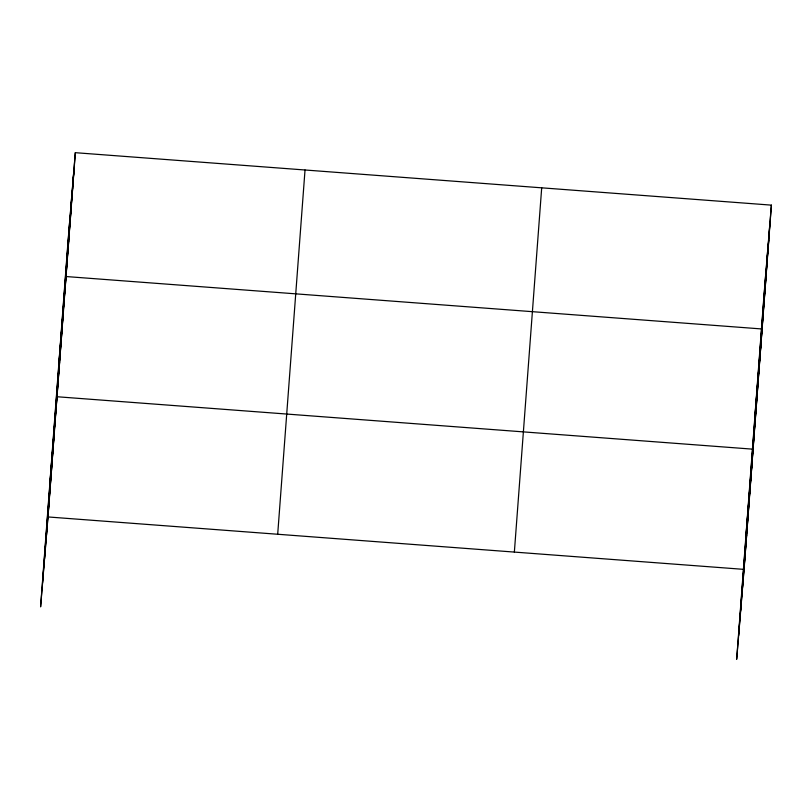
<?xml version="1.0" encoding="UTF-8"?>
<svg xmlns="http://www.w3.org/2000/svg" width="812" height="812" viewBox="0 0 812 812"><rect width="100%" height="100%" fill="white"/><g stroke="black" fill="none" stroke-linecap="round" stroke-linejoin="round"><path stroke-width="1.22" d="M42.549 583.178L69.883 218.915M44.558 558.768L71.882 194.504M46.507 535.067L73.831 170.814M75.323 152.686L67.934 242.615L40.6 606.868L47.989 516.95L75.323 152.686L771.4 205.131L744.066 569.385L736.677 659.314L764.011 295.05L771.4 205.131M277.694 534.255L305.028 169.992M514.361 552.079L541.695 187.826M738.626 635.613L765.96 271.36M740.625 611.203L767.959 246.95M742.574 587.512L769.908 223.259M72.512 188.506L73.993 170.378M71.182 206.197L72.674 188.079M68.523 241.59L71.344 205.771M67.193 259.282L68.685 241.154M65.873 276.973L67.355 258.845M58.637 366.456L66.036 276.537L762.103 328.982L754.713 418.901M61.966 329.002L63.458 310.884M59.388 363.35L62.169 328.048M58.099 380.523L59.591 362.396M56.81 397.697L58.302 379.569M49.623 486.662L57.013 396.743L753.089 449.188L745.69 539.107M52.942 449.209L54.434 431.081M51.653 466.382L53.145 448.254M49.075 500.73L51.856 465.428M47.786 517.904L49.278 499.776M767.259 258.642L768.741 240.514M765.929 276.334L767.421 258.206M763.27 311.717L766.092 275.907M761.94 329.418L763.432 311.29M758.043 381.447L760.814 346.156M756.754 398.621L758.246 380.493M754.175 432.969L756.957 397.667M752.886 450.142L754.378 432.014M749.019 501.654L751.8 466.352M747.73 518.827L749.222 500.699M746.441 536.001L747.933 517.873M743.863 570.339L746.644 535.047M47.989 516.95L744.066 569.385"/></g></svg>
